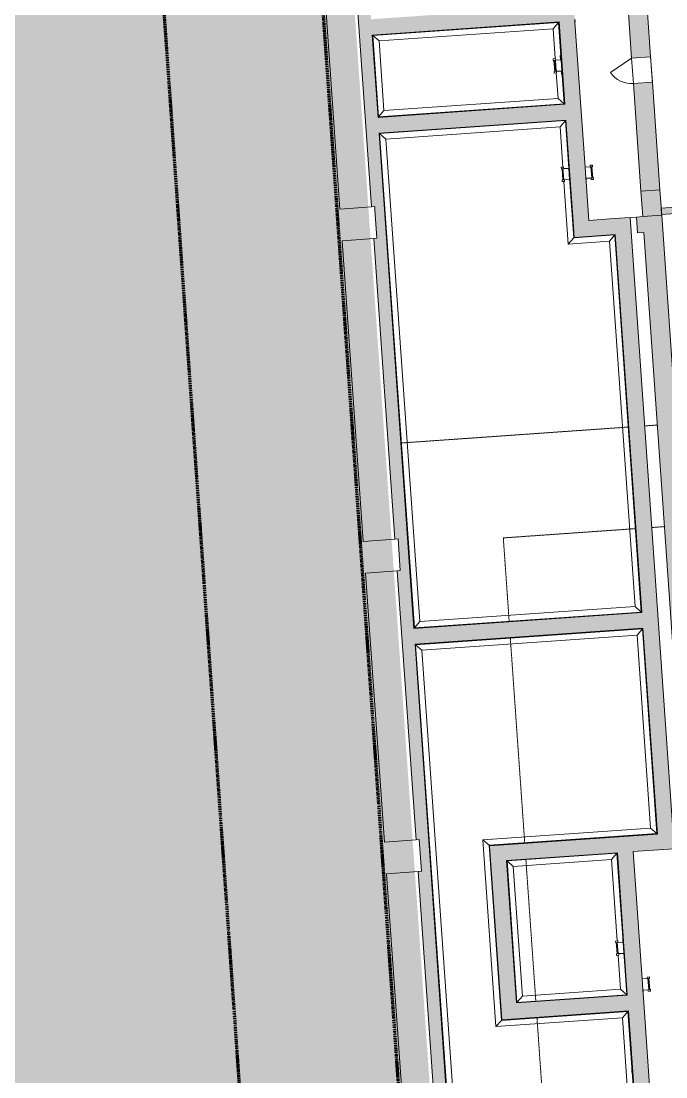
# Model space of a CAD drawing. Header units: millimetres. Extents: x 833941507 to 1669051331, y 817666127 to 1636299673.
# Drawn here: x 834367955 to 834388273, y 817975315 to 818008594 of the extents above; entities that cross this region are included whole.
import ezdxf

# ---------------------------------------------------------------- set-up
doc = ezdxf.new("R2010")
doc.units = ezdxf.units.MM
doc.header["$LTSCALE"] = 3
doc.linetypes.add('3A35X-MAGP-P-MP-B02A$0$Double dash', pattern=[24.5, 10, -3, 2, -3, 2, -4.5])
doc.linetypes.add('3A35X-MAGP-P-MP-B02A$0$Hidden', pattern=[2.25, 1, -1.25])
for name, color, linetype, lineweight in [('3A35X-MAGP-P-MP-B02A$0$A-010-M_LINE', 252, 'Continuous', 5), ('3A35X-MAGP-P-MP-B02A$0$A-200-M_WALL_EXT', 252, 'Continuous', 9), ('3A35X-MAGP-P-MP-B02A$0$A-200-M_WALL_INT', 252, 'Continuous', 9), ('3A35X-MAGP-P-MP-B02A$0$A-200-M_WALL_PAT', 252, 'Continuous', 9), ('3A35X-MAGP-P-MP-B02A$0$A-230-M_FLOOR', 252, 'Continuous', 18), ('3A35X-MAGP-P-MP-B02A$0$A-325-M_DOOR', 252, 'Continuous', 5), ('3A35X-MAGP-P-MP-B02A$0$A-770-ME_FFE_SA', 252, 'Continuous', 5), ('3A35X-MAGP-P-MP-B02A$0$C-910-M_SITE_BOUND', 252, '3A35X-MAGP-P-MP-B02A$0$Double dash', 70), ('3A35X-MAGP-P-MP-B02A$0$S-280-M_COLUMN', 252, 'Continuous', 9), ('UAJ-23FLOR-h', 251, 'Continuous', 9)]:
    doc.layers.add(name, color=color, linetype=linetype, lineweight=lineweight)
doc.layers.add('UAJ-00XREF', color=7, linetype='Continuous')

# ---------------------------------------------------------------- blocks, each defined once
blk = doc.blocks.new('GBP-LTC-LB01')
at = {"layer": 'UAJ-23FLOR-h'}
h = blk.add_hatch(dxfattribs=at)
h.set_pattern_fill('EARTH,_O', color=256, scale=180, angle=45)
h.set_pattern_definition([(48.9989, (834576001.8, 818046085.3), (-112.727, 1612.5107), [1143, -1143]), (48.9989, (834575678.3, 818046366.6), (-112.727, 1612.5107), [1143, -1143]), (48.9989, (834575354.8, 818046647.8), (-112.727, 1612.5107), [1143, -1143]), (138.9989, (834575340.7, 818046849.3), (-1612.5107, -112.727), [1143, -1143]), (138.9989, (834575621.9, 818047172.8), (-1612.5107, -112.727), [1143, -1143]), (138.9989, (834575903.1, 818047496.3), (-1612.5107, -112.727), [1143, -1143])])
h.paths.add_polyline_path([(834572173, 818200349), (834310584, 818182062), (834331502, 817882832), (834364940, 817885169), (834473096, 818011284), (834480534, 818020120), (834485095, 818025710), (834491376, 818033619), (834497063, 818041013), (834493146, 818043679), (834512789, 818074029), (834518712, 818083675), (834526231, 818096325), (834534646, 818111073), (834545956, 818131981), (834557205, 818154199), (834564040, 818168497), (834570941, 818183576), (834578368, 818200696)])
h.paths.add_polyline_path([(834382131, 817956470), (834418269, 817958996), (834422062, 817963856), (834428403, 817964299), (834467239, 818010696), (834466445, 818021739), (834476098, 818035709), (834485267, 818048983), (834487015, 818051460), (834497268, 818067303), (834492893, 818129890), (834448057, 818126756), (834416897, 818105052), (834382061, 818080789), (834386167, 818022059), (834377588, 818021459)], flags=16)
edge = h.paths.add_edge_path(flags=16)
edge.add_line((834540292, 818142076), (834533466, 818141614))
edge.add_line((834533466, 818141614), (834523258, 818143863))
edge.add_line((834523258, 818143863), (834525897, 818155839))
edge.add_arc((834558382, 818267025), 115835, 237.2184, 253.71313, ccw=False)
edge.add_line((834495665, 818169638), (834498268, 818132357))
edge.add_line((834498268, 818132357), (834496346, 818130135))
edge.add_line((834496346, 818130135), (834492880, 818129893))
edge.add_line((834492880, 818129893), (834494230, 818110588))
edge.add_line((834494230, 818110588), (834496326, 818110708))
edge.add_line((834496326, 818110708), (834498420, 818080754))
edge.add_line((834498420, 818080754), (834498046, 818080727))
edge.add_line((834498046, 818080727), (834498255, 818077746))
edge.add_line((834498255, 818077746), (834503061, 818078082))
edge.add_line((834503061, 818078082), (834504980, 818081212))
edge.add_line((834504980, 818081212), (834509429, 818088471))
edge.add_line((834509429, 818088471), (834515217, 818097914))
edge.add_line((834515217, 818097914), (834526067, 818116416))
edge.add_line((834526067, 818116416), (834532489, 818127889))
edge.add_line((834532489, 818127889), (834534831, 818132146))
edge.add_line((834534831, 818132146), (834540292, 818142076))
h = blk.add_hatch(dxfattribs=at)
h.set_pattern_fill('EARTH,_O', color=256, scale=180, angle=45)
h.set_pattern_definition([(45.0000001, (-1082349.7, 54794.9), (-3e-06, 1616.4461018), [1143, -1143]), (45.0000001, (-1082652.8, 55098), (-3e-06, 1616.4461018), [1143, -1143]), (45.0000001, (-1082955.9, 55401.1), (-3e-06, 1616.4461018), [1143, -1143]), (135.0000001, (-1082955.9, 55603.1), (-1616.4461018, -3e-06), [1143, -1143]), (135.0000001, (-1082652.8, 55906.2), (-1616.4461018, -3e-06), [1143, -1143]), (135.0000001, (-1082349.7, 56209.3), (-1616.4461018, -3e-06), [1143, -1143])])
h.paths.add_polyline_path([(834669469, 818015499), (834651081, 818014214), (834651091, 818014066), (834669480, 818015352)], flags=16)
edge = h.paths.add_edge_path()
edge.add_arc((834611764, 818123015), 22001, 94.0007, 118.6887)
edge.add_line((834601202, 818142316), (834593918, 818141228))
edge.add_arc((834611768, 818123014), 25503, 93.9972, 134.4213, ccw=False)
edge.add_line((834609991, 818148455), (834618164, 818149026))
edge.add_line((834618164, 818149026), (834618408, 818145535))
edge.add_line((834618408, 818145535), (834616365, 818145392))
edge.add_line((834616365, 818145392), (834616609, 818141901))
edge.add_line((834616609, 818141901), (834611622, 818141552))
edge.add_line((834611622, 818141552), (834611378, 818145043))
edge.add_line((834611378, 818145043), (834610229, 818144963))
h.paths.add_polyline_path([(834673233, 818197366), (834607546, 818192774), (834599172, 818174435), (834588349, 818152375), (834578622, 818133891), (834568418, 818115665), (834556457, 818095618), (834546606, 818080042), (834532219, 818058624), (834523692, 818046596), (834515684, 818035708), (834508244, 818025930), (834500656, 818016266), (834489787, 818002934), (834483448, 817995421), (834478638, 817989842), (834458454, 817967379), (834441506, 817949096), (834383076, 817886437), (834482027, 817893355), (834551919, 817920009), (834634905, 817930637), (834634023, 817939309), (834633770, 817941796), (834633578, 817943687), (834508697, 817930984), (834507053, 817930191), (834506409, 817939427), (834507657, 817945567), (834503417, 818006767), (834503064, 818011763), (834514053, 818025792), (834520785, 818034889), (834526319, 818042437), (834532382, 818050706), (834536346, 818056473), (834542258, 818065226), (834550406, 818077287), (834561579, 818095002), (834574523, 818117080), (834587769, 818140310), (834609774, 818143595), (834610002, 818140336), (834634253, 818142031), (834636807, 818105492), (834642791, 818105914), (834646279, 818056033), (834640293, 818055614), (834643382, 818011425), (834641138, 818011268), (834645776, 817944928), (834639048, 817944244), (834640362, 817931328), (834651070, 817932707), (834650588, 817936476), (834685106, 817940897), (834685588, 817937128), (834691374, 817937869)])
blk = doc.blocks.new('3A35X-MAGP-P-MP-B02A')
at = {"layer": '3A35X-MAGP-P-MP-B02A$0$A-200-M_WALL_PAT'}
h = blk.add_hatch(color=256, dxfattribs=at)
h.paths.add_polyline_path([(10200, 37156), (10200, 37856), (9600, 37856), (9600, 37156)], flags=0)
h.paths.add_polyline_path([(9600, 38656), (10200, 38656), (10200, 42106), (9600, 42106), (9600, 40906)], flags=0)
h.paths.add_polyline_path([(10200, 42906), (10200, 51106), (9600, 51106), (9600, 42906)], flags=0)
h.paths.add_polyline_path([(10200, 51906), (10200, 52106), (9600, 52106), (9600, 51906), (10142, 51906)], flags=0)
h.paths.add_polyline_path([(10008, 52906), (10200, 52906), (10200, 82606), (9600, 82606), (9600, 52906)], flags=0)
h.paths.add_polyline_path([(9600, 83406), (10200, 83406), (10200, 86806), (9600, 86806), (9600, 84165)], flags=0)
h.paths.add_polyline_path([(9600, 87606), (10200, 87606), (10200, 92606), (9600, 92606), (9600, 87672)], flags=0)
h.paths.add_polyline_path([(9600, 93406), (10200, 93406), (10200, 95656), (9600, 95656), (9600, 93518)], flags=0)
h.paths.add_polyline_path([(10008, 96456), (10200, 96456), (10200, 102606), (9600, 102606), (9600, 96456)], flags=0)
h.paths.add_polyline_path([(9600, 103406), (10200, 103406), (10200, 112606), (9600, 112606), (9600, 104056)], flags=0)
h.paths.add_polyline_path([(9600, 113406), (10200, 113406), (10200, 122606), (9600, 122606), (9600, 113506)], flags=0)
h.paths.add_polyline_path([(10190, 123406), (10200, 123406), (10200, 143792), (9600, 143792), (9600, 123406)], flags=0)
for points in [[(1200, 83406), (1500, 83406), (1500, 102306), (1100, 102306), (1100, 93506), (1200, 93506), (1200, 92506), (1100, 92506), (1100, 83506), (1200, 83506)], [(7400, 82601), (7900, 82601), (7900, 92806), (7400, 92806), (7400, 82661)], [(1500, 88906), (7400, 88906), (7400, 89406), (1500, 89406)], [(1515, 86306), (1515, 88906), (1500, 88906), (1500, 86306)], [(1515, 88891), (7400, 88891), (7400, 88906), (1515, 88906)], [(7400, 86306), (7398, 88891), (7385, 88891), (7385, 86306)], [(1800, 85806), (7400, 85806), (7400, 86306), (1500, 86306), (1500, 85806), (1700, 85806)], [(1700, 86306), (7385, 86306), (7385, 86321), (1515, 86321), (1515, 86306)], [(1515, 70157), (1515, 85806), (1500, 85806), (1500, 70157)], [(1515, 85791), (7400, 85791), (7400, 85806), (1515, 85806)], [(7385, 82086), (7400, 82086), (7400, 85791), (7385, 85791), (7385, 82594)], [(1200, 37656), (1500, 37656), (1500, 83406), (1200, 83406), (1200, 82506), (1100, 82505), (1100, 73006), (1200, 73006), (1200, 72006), (1100, 72006), (1100, 63506), (1200, 63506), (1200, 62506), (1100, 62506), (1100, 53006), (1200, 53006), (1200, 52006), (1100, 52006), (1100, 43006), (1200, 43006), (1200, 42006), (1100, 42006), (1100, 37656), (1111, 37656)], [(8700, 82101), (8700, 82601), (7400, 82601), (7400, 82101), (8500, 82101)], [(9200, 62656), (9200, 82601), (8700, 82601), (8700, 62656)], [(9400, 82101), (9600, 82101), (9600, 82601), (9400, 82599)], [(11418, 82631), (13210, 82631), (13210, 82831), (10200, 82831), (10200, 82631)], [(8685, 82086), (8700, 82086), (8700, 82101), (7400, 82101), (7400, 82086), (8500, 82086)], [(8700, 70157), (8700, 82086), (8685, 82086), (8685, 70157)], [(8700, 69657), (8700, 70157), (1500, 70157), (1500, 69657), (8674, 69657)], [(3200, 70157), (8685, 70157), (8685, 70172), (1515, 70172), (1515, 70157), (2783, 70157)], [(1515, 50171), (1515, 69657), (1500, 69657), (1500, 50171)], [(3224, 69642), (8700, 69642), (8700, 69657), (1515, 69657), (1515, 69642), (3200, 69642)], [(8700, 63156), (8700, 69642), (8685, 69642), (8685, 63156)], [(8215, 63156), (8685, 63156), (8685, 63171), (3385, 63171), (3385, 63156), (7950, 63156)], [(3400, 57656), (3400, 63156), (3385, 63156), (3385, 57656)], [(3562, 57656), (3900, 57656), (3900, 63156), (3400, 63156), (3400, 57656)], [(8399, 62656), (8700, 62656), (8700, 63156), (3900, 63156), (3900, 62656), (7900, 62656)], [(7400, 62641), (7400, 62656), (3900, 62656), (3900, 62641), (7385, 62641)], [(3915, 58171), (3915, 62641), (3900, 62641), (3900, 58171)], [(7400, 58156), (7400, 62641), (7385, 62641), (7385, 58156)], [(7400, 37656), (7900, 37656), (7900, 62656), (7400, 62656), (7400, 37856)], [(7200, 58156), (7385, 58156), (7385, 58171), (3900, 58171), (3900, 58156), (7100, 58156)], [(7400, 57656), (7400, 58156), (3900, 58156), (3900, 57656), (7200, 57656)], [(7200, 57641), (7400, 57641), (7400, 57656), (3385, 57656), (3385, 57641), (7100, 57641)], [(7400, 50156), (7399, 57641), (7385, 57641), (7385, 50156)]]:
    blk.add_hatch(color=256, dxfattribs=at).paths.add_polyline_path(points, flags=0)
at = {"layer": '3A35X-MAGP-P-MP-B02A$0$S-280-M_COLUMN', "lineweight": 5}
blk.add_hatch(color=256, dxfattribs=at).paths.add_polyline_path([(10008, 82606), (10200, 82606), (10200, 83406), (9600, 83406), (9600, 82606)], flags=0)
at = {"layer": '3A35X-MAGP-P-MP-B02A$0$A-010-M_LINE', "linetype": '3A35X-MAGP-P-MP-B02A$0$Hidden'}
for p, q in [((10200, 87606), (10200, 86806)), ((8685, 76016), (1515, 76016)), ((9600, 76016), (9200, 76016)), ((4510, 70172), (4510, 72806)), ((4510, 72806), (8685, 72806)), ((9200, 72806), (9600, 72806)), ((4510, 63171), (4510, 69642)), ((4510, 58171), (4510, 62641)), ((4510, 50171), (4510, 57641))]:
    blk.add_line(p, q, dxfattribs=at)
at = {"layer": '3A35X-MAGP-P-MP-B02A$0$A-200-M_WALL_EXT', "lineweight": 13}
for p, q in [((9600, 92606), (9600, 87606)), ((10200, 87606), (10200, 92606)), ((1100, 92506), (1100, 83506)), ((1500, 86306), (1500, 88906)), ((1500, 88906), (7400, 88906)), ((7400, 88906), (7400, 86306)), ((7900, 84421), (7900, 88860)), ((9600, 87606), (10200, 87606)), ((10200, 86806), (9600, 86806)), ((9600, 86806), (9600, 83406)), ((10200, 83406), (10200, 86806)), ((7400, 86306), (1500, 86306)), ((1500, 83406), (1500, 85806)), ((1500, 85806), (7400, 85806)), ((7400, 85806), (7400, 82601)), ((7900, 83931), (7900, 84282)), ((7900, 82601), (7900, 83830)), ((1100, 83506), (1200, 83506)), ((1200, 83506), (1200, 83406)), ((1200, 83406), (1200, 82506)), ((1500, 70157), (1500, 83406)), ((9600, 83406), (10200, 83406)), ((7400, 82601), (7400, 82101)), ((8700, 82601), (7900, 82601)), ((9200, 82601), (8700, 82601)), ((9200, 62656), (9200, 82601)), ((9600, 82601), (9400, 82601)), ((9400, 82601), (9400, 82101)), ((9600, 82606), (9600, 82601)), ((10200, 82606), (9600, 82606)), ((10200, 73006), (10200, 82606)), ((1100, 82506), (1100, 73006)), ((1200, 82506), (1100, 82506)), ((7400, 82101), (8700, 82101)), ((8700, 82101), (8700, 70157)), ((9400, 82101), (9600, 82101)), ((9600, 82101), (9600, 63162)), ((1100, 73006), (1200, 73006)), ((1200, 73006), (1200, 72006)), ((1200, 72006), (1100, 72006)), ((1100, 72006), (1100, 63506)), ((8700, 70157), (1500, 70157)), ((1500, 69657), (8700, 69657)), ((1500, 50156), (1500, 69657)), ((8700, 69657), (8700, 63156)), ((1100, 63506), (1200, 63506)), ((1200, 63506), (1200, 62506)), ((3400, 63156), (3400, 57656)), ((3900, 63156), (3400, 63156)), ((8700, 63156), (3900, 63156)), ((3900, 58156), (3900, 62656)), ((3900, 62656), (7400, 62656)), ((7400, 62656), (7400, 58156)), ((7900, 58771), (7900, 62656)), ((7900, 62656), (8700, 62656)), ((8700, 62656), (9200, 62656)), ((1200, 62506), (1100, 62506)), ((1100, 62506), (1100, 53006)), ((7900, 58281), (7900, 58632)), ((7400, 58156), (3900, 58156)), ((7900, 52351), (7900, 58180)), ((3400, 57656), (3900, 57656)), ((3900, 57656), (7400, 57656)), ((7400, 57656), (7400, 50156))]:
    blk.add_line(p, q, dxfattribs=at)
at = {"layer": '3A35X-MAGP-P-MP-B02A$0$A-200-M_WALL_INT'}
for p, q in [((1500, 88906), (1500, 86306)), ((7400, 88906), (1500, 88906)), ((1515, 86321), (1515, 88891)), ((1515, 88891), (7385, 88891)), ((7385, 88891), (7385, 86321)), ((7400, 86306), (7400, 88906)), ((1500, 86306), (7400, 86306)), ((7385, 86321), (1515, 86321)), ((1500, 85806), (1500, 70157)), ((7400, 85806), (1500, 85806)), ((1515, 70172), (1515, 85791)), ((1515, 85791), (7385, 85791)), ((7385, 85791), (7385, 84421)), ((7400, 82101), (7400, 85806)), ((7385, 84281), (7385, 83931)), ((7385, 83830), (7385, 82086)), ((10200, 82831), (10200, 82631)), ((16475, 82831), (10200, 82831)), ((10200, 82631), (16475, 82631)), ((7385, 82086), (8685, 82086)), ((8700, 82101), (7400, 82101)), ((8685, 82086), (8685, 70172)), ((8700, 70157), (8700, 82101)), ((1500, 70157), (8700, 70157)), ((8685, 70172), (1515, 70172)), ((1500, 69657), (1500, 50156)), ((8700, 69657), (1500, 69657)), ((1515, 50171), (1515, 69642)), ((1515, 69642), (8685, 69642)), ((8685, 69642), (8685, 63171)), ((8700, 63156), (8700, 69657)), ((8685, 63171), (3385, 63171)), ((3385, 63171), (3385, 57641)), ((3400, 63156), (8700, 63156)), ((3400, 57656), (3400, 63156)), ((7400, 62656), (3900, 62656)), ((3900, 62656), (3900, 58156)), ((3915, 62641), (7385, 62641)), ((3915, 58171), (3915, 62641)), ((7385, 62641), (7385, 59971)), ((7400, 58156), (7400, 62656)), ((7385, 59832), (7385, 59481)), ((7385, 59380), (7385, 58171)), ((3900, 58156), (7400, 58156)), ((7385, 58171), (3915, 58171)), ((3385, 57641), (7385, 57641)), ((7400, 57656), (3400, 57656)), ((7385, 57641), (7385, 53551)), ((7400, 50156), (7400, 57656))]:
    blk.add_line(p, q, dxfattribs=at)
at = {"layer": '3A35X-MAGP-P-MP-B02A$0$A-230-M_FLOOR'}
for p, q in [((100, 92506), (100, 83506)), ((1515, 88891), (1700, 88706)), ((7200, 88706), (7385, 88891)), ((7200, 88706), (1700, 88706)), ((1700, 88706), (1700, 86506)), ((7200, 87761), (7200, 88706)), ((7200, 87361), (7200, 87711)), ((9600, 86806), (9600, 87606)), ((10200, 87606), (10200, 86806)), ((7200, 86506), (7200, 87311)), ((1700, 86506), (1515, 86321)), ((1700, 86506), (7200, 86506)), ((7200, 86506), (7385, 86321)), ((1515, 85791), (1700, 85606)), ((1700, 85606), (1700, 70357)), ((7200, 85606), (1700, 85606)), ((7200, 85606), (7385, 85791)), ((7200, 84331), (7200, 85606)), ((7200, 83931), (7200, 84281)), ((7200, 81901), (7200, 83881)), ((100, 83506), (1100, 83506)), ((9200, 82601), (9400, 82601)), ((1100, 82506), (100, 82506)), ((100, 82506), (100, 73006)), ((7200, 81901), (7385, 82086)), ((8500, 81901), (7200, 81901)), ((8500, 81901), (8685, 82086)), ((8500, 70357), (8500, 81901)), ((100, 73006), (1100, 73006)), ((1100, 72006), (100, 72006)), ((100, 72006), (100, 63506)), ((1700, 70357), (1515, 70172)), ((1700, 70357), (8500, 70357)), ((8500, 70357), (8685, 70172)), ((1700, 69457), (1515, 69642)), ((8500, 69457), (8685, 69642)), ((8500, 69457), (1700, 69457)), ((1700, 69457), (1700, 50356)), ((8500, 63356), (8500, 69457)), ((100, 63506), (1100, 63506)), ((3200, 57456), (3200, 63356)), ((3200, 63356), (8500, 63356)), ((3200, 63356), (3385, 63171)), ((8685, 63171), (8500, 63356)), ((4100, 62456), (3915, 62641)), ((7385, 62641), (7200, 62456)), ((1100, 62506), (100, 62506)), ((100, 62506), (100, 53006)), ((7200, 62456), (4100, 62456)), ((4100, 62456), (4100, 58356)), ((7200, 59881), (7200, 62456)), ((7200, 58356), (7200, 59431)), ((4100, 58356), (3915, 58171)), ((4100, 58356), (7200, 58356)), ((7200, 58356), (7385, 58171)), ((3200, 57456), (3385, 57641)), ((7200, 57456), (7385, 57641)), ((7200, 57456), (3200, 57456)), ((7200, 53461), (7200, 57456)), ((7370, 55746), (7372, 55766)), ((7372, 55726), (7370, 55746)), ((7372, 55766), (7378, 55785)), ((7378, 55707), (7372, 55726)), ((7378, 55785), (7385, 55798)), ((7385, 55694), (7378, 55707))]:
    blk.add_line(p, q, dxfattribs=at)
at = {"layer": '3A35X-MAGP-P-MP-B02A$0$A-325-M_DOOR'}
blk.add_line((9600, 87606), (8908, 87206), dxfattribs=at)
blk.add_arc((9600, 87606), 800, 210, 270, dxfattribs=at)
at = {"layer": '3A35X-MAGP-P-MP-B02A$0$A-770-ME_FFE_SA'}
for p, q in [((7900, 88961), (7900, 88860)), ((7900, 88860), (7905, 88860)), ((7905, 88860), (7905, 88956)), ((7134, 87711), (7134, 87761)), ((7134, 87761), (7210, 87761)), ((7210, 87711), (7134, 87711)), ((7155, 87361), (7155, 87711)), ((7185, 87711), (7185, 87361)), ((7210, 87761), (7210, 87711)), ((7365, 87716), (7210, 87716)), ((7210, 87711), (7370, 87711)), ((7370, 87851), (7365, 87851)), ((7365, 87851), (7365, 87716)), ((7370, 87711), (7370, 87851)), ((7134, 87311), (7134, 87361)), ((7134, 87361), (7210, 87361)), ((7210, 87311), (7134, 87311)), ((7370, 87361), (7210, 87361)), ((7210, 87361), (7210, 87311)), ((7210, 87356), (7365, 87356)), ((7365, 87356), (7365, 87260)), ((7365, 87260), (7370, 87260)), ((7370, 87260), (7370, 87361)), ((7149, 84281), (7149, 84331)), ((7149, 84331), (7225, 84331)), ((7225, 84281), (7149, 84281)), ((7170, 83931), (7170, 84281)), ((7200, 84281), (7200, 83931)), ((7225, 84331), (7225, 84281)), ((7380, 84286), (7225, 84286)), ((7225, 84281), (7385, 84281)), ((7385, 84421), (7380, 84421)), ((7380, 84421), (7380, 84286)), ((7385, 84281), (7385, 84421)), ((7905, 84421), (7900, 84421)), ((7900, 84421), (7900, 84281)), ((7900, 84281), (8060, 84281)), ((7905, 84286), (7905, 84421)), ((8060, 84286), (7905, 84286)), ((8060, 84281), (8060, 84331)), ((8060, 84331), (8136, 84331)), ((8136, 84281), (8060, 84281)), ((8085, 83931), (8085, 84281)), ((8115, 84281), (8115, 83931)), ((8136, 84331), (8136, 84281)), ((7149, 83881), (7149, 83931)), ((7149, 83931), (7225, 83931)), ((7225, 83881), (7149, 83881)), ((7385, 83931), (7225, 83931)), ((7225, 83931), (7225, 83881)), ((7225, 83926), (7380, 83926)), ((7380, 83926), (7380, 83830)), ((7385, 83830), (7385, 83931)), ((7900, 83931), (7900, 83830)), ((8060, 83931), (7900, 83931)), ((7905, 83830), (7905, 83926)), ((7905, 83926), (8060, 83926)), ((8060, 83881), (8060, 83931)), ((8060, 83931), (8136, 83931)), ((8136, 83881), (8060, 83881)), ((8136, 83931), (8136, 83881)), ((7380, 83830), (7385, 83830)), ((7900, 83830), (7905, 83830)), ((7386, 59971), (7381, 59971)), ((7381, 59971), (7381, 59836)), ((7386, 59831), (7386, 59971)), ((7150, 59831), (7150, 59881)), ((7150, 59881), (7226, 59881)), ((7226, 59831), (7150, 59831)), ((7170, 59481), (7170, 59831)), ((7200, 59831), (7200, 59481)), ((7226, 59881), (7226, 59831)), ((7381, 59836), (7226, 59836)), ((7226, 59831), (7386, 59831)), ((7150, 59431), (7150, 59481)), ((7150, 59481), (7226, 59481)), ((7226, 59431), (7150, 59431)), ((7386, 59481), (7226, 59481)), ((7226, 59481), (7226, 59431)), ((7226, 59476), (7381, 59476)), ((7381, 59476), (7381, 59380)), ((7381, 59380), (7386, 59380)), ((7386, 59380), (7386, 59481)), ((7905, 58771), (7900, 58771)), ((7900, 58771), (7900, 58631)), ((7900, 58631), (8060, 58631)), ((7905, 58636), (7905, 58771)), ((8060, 58636), (7905, 58636)), ((8060, 58631), (8060, 58681)), ((8060, 58681), (8136, 58681)), ((8136, 58631), (8060, 58631)), ((8085, 58281), (8085, 58631)), ((8115, 58631), (8115, 58281)), ((8136, 58681), (8136, 58631)), ((7900, 58281), (7900, 58180)), ((8060, 58281), (7900, 58281)), ((7905, 58180), (7905, 58276)), ((7905, 58276), (8060, 58276)), ((8060, 58231), (8060, 58281)), ((8060, 58281), (8136, 58281)), ((8136, 58281), (8136, 58231)), ((7900, 58180), (7905, 58180)), ((8136, 58231), (8060, 58231))]:
    blk.add_line(p, q, dxfattribs=at)
at = {"layer": '3A35X-MAGP-P-MP-B02A$0$C-910-M_SITE_BOUND'}
for p, q in [((-5000, 143792), (-5000, 5858)), ((0, 135156), (0, 0))]:
    blk.add_line(p, q, dxfattribs=at)
at = {"layer": '3A35X-MAGP-P-MP-B02A$0$S-280-M_COLUMN', "lineweight": 13}
for p, q in [((10200, 83406), (9600, 83406)), ((9600, 83406), (9600, 82606)), ((10200, 82606), (10200, 83406)), ((9600, 82606), (10200, 82606))]:
    blk.add_line(p, q, dxfattribs=at)

msp = doc.modelspace()

# ---------------------------------------------------------------- block references
msp.add_blockref('GBP-LTC-LB01', (0, 0))
at = {"layer": 'UAJ-00XREF', "rotation": 4.012827991232881}
msp.add_blockref('3A35X-MAGP-P-MP-B02A', (834383746, 817919361), dxfattribs=at)

doc.saveas('drawing.dxf')
